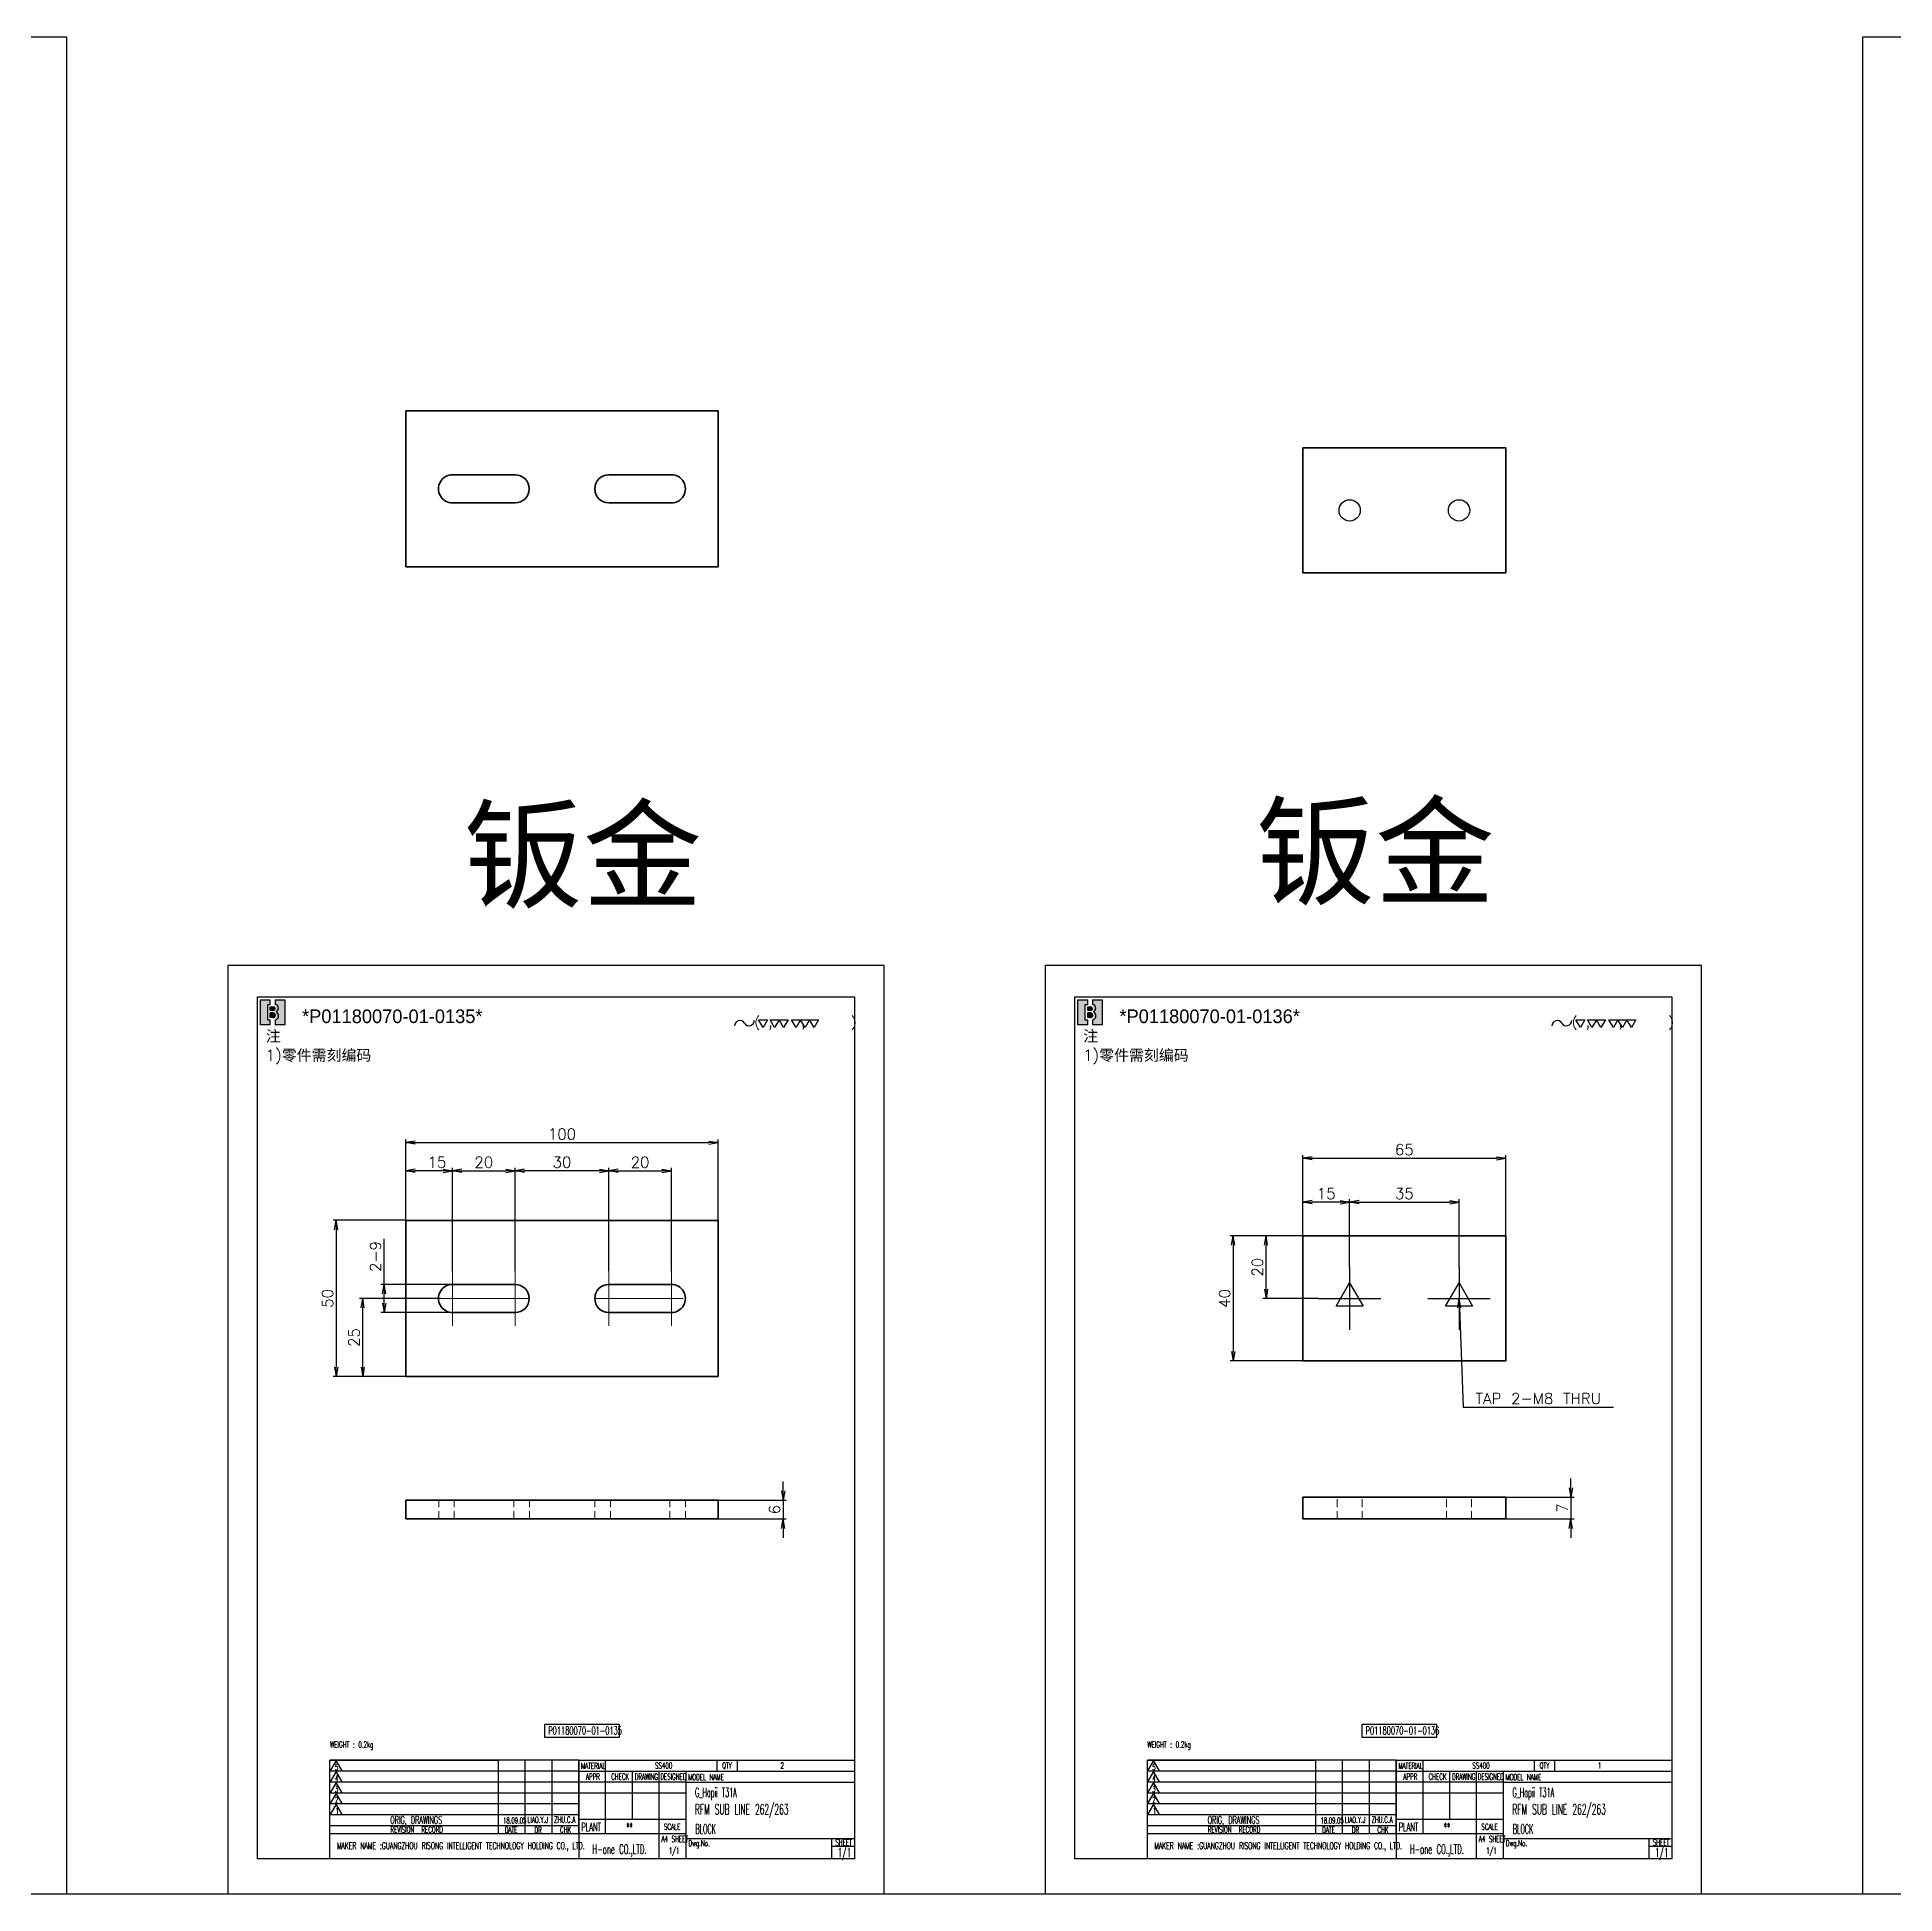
# Model space of a CAD drawing. Header units: inches. Extents: x 21 to 8642, y -3779 to 2137.
# Drawn here: x 6895 to 7489, y 19 to 613 of the extents above; entities that cross this region are included whole.
import ezdxf
from ezdxf.enums import TextEntityAlignment as Align

# ---------------------------------------------------------------- set-up
doc = ezdxf.new("R2010")
doc.units = ezdxf.units.IN
doc.header["$MEASUREMENT"] = 0
doc.linetypes.add('CENTER-HOKUTO', pattern=[23, 20, -1, 1, -1])
doc.linetypes.add('HIDDEN-HOKUTO', pattern=[3.8, 2.5, -1.3])
doc.layers.add('AM_7', color=2, linetype='CENTER-HOKUTO', lineweight=30)
doc.layers.add('AM_HID', color=1, linetype='HIDDEN-HOKUTO', lineweight=25)
doc.layers.add('title_frame', color=7, linetype='Continuous')
doc.layers.add('word_dim', color=253, linetype='Continuous')
doc.styles.add('MX_NOTE_STANDARD', font='txt.shx', dxfattribs={"bigfont": 'bigfont.shx'})
doc.styles.get("Standard").update_dxf_attribs({"font": 'txt', "bigfont": 'gbcbig.shx'})
doc.dimstyles.new('STANDARD1-1', dxfattribs={"dimtxt": 3.5, "dimasz": 3, "dimexe": 1, "dimexo": 0, "dimgap": 1, "dimtad": 3, "dimdsep": 46, "dimtxsty": 'Standard', "dimblk1": 'OPEN', "dimblk2": 'OPEN', "dimsah": 1, "dimcen": 0, "dimclrd": 256, "dimclre": 256, "dimclrt": 3, "dimazin": 2, "dimtfac": 1, "dimtmove": 0, "dimatfit": 3, "dimldrblk": 'OPEN', "dimfxl": 1, "dimtolj": 1, "dimlwd": 25, "dimlwe": 25, "dimarcsym": 0})

# ---------------------------------------------------------------- blocks, each defined once
blk = doc.blocks.new('_Open')
at = {"color": 0, "lineweight": -2}
for p, q in [((-1, 0.17), (0, 0)), ((-1, -0.17), (0, 0)), ((0, 0), (-1, 0))]:
    blk.add_line(p, q, dxfattribs=at)
blk = doc.blocks.new('*D127')
at = {"layer": 'DEFPOINTS', "color": 0, "linetype": 'Continuous', "ltscale": 2, "transparency": 16777216}
for p in [(7013.03, 234.39), (6990.78, 184.39), (7013.03, 184.39)]:
    blk.add_point(p, dxfattribs=at)
at = {"layer": 'word_dim', "linetype": 'Continuous', "lineweight": 25, "ltscale": 2, "transparency": 16777216}
for p, q in [((7013.03, 234.39), (6989.78, 234.39)), ((6990.78, 231.39), (6990.78, 187.39)), ((7013.03, 184.39), (6989.78, 184.39))]:
    blk.add_line(p, q, dxfattribs=at)
at = {"layer": 'word_dim', "linetype": 'Continuous', "lineweight": 25, "ltscale": 2, "transparency": 16777216, "xscale": 3, "yscale": 3, "zscale": 3}
for p, rotation in [((6990.78, 234.39), 90), ((6990.78, 184.39), 270)]:
    blk.add_blockref('_Open', p, dxfattribs=dict(at, rotation=rotation))
at = {"layer": 'word_dim', "color": 3, "linetype": 'Continuous', "lineweight": 13, "ltscale": 2, "transparency": 16777216, "insert": (6988.03, 209.39), "char_height": 3.5, "attachment_point": 5, "rotation": 90}
blk.add_mtext('\\A1;50', dxfattribs=at)
blk = doc.blocks.new('*D128')
at = {"layer": 'DEFPOINTS', "color": 0, "linetype": 'Continuous', "ltscale": 2, "transparency": 16777216}
for p in [(7113.03, 259.24), (7013.03, 234.39), (7113.03, 234.39)]:
    blk.add_point(p, dxfattribs=at)
at = {"layer": 'word_dim', "linetype": 'Continuous', "lineweight": 25, "ltscale": 2, "transparency": 16777216}
for p, q in [((7013.03, 234.39), (7013.03, 260.24)), ((7016.03, 259.24), (7110.03, 259.24)), ((7113.03, 234.39), (7113.03, 260.24))]:
    blk.add_line(p, q, dxfattribs=at)
at = {"layer": 'word_dim', "linetype": 'Continuous', "lineweight": 25, "ltscale": 2, "transparency": 16777216, "xscale": 3, "yscale": 3, "zscale": 3, "rotation": 180}
blk.add_blockref('_Open', (7013.03, 259.24), dxfattribs=at)
at = {"layer": 'word_dim', "linetype": 'Continuous', "lineweight": 25, "ltscale": 2, "transparency": 16777216, "xscale": 3, "yscale": 3, "zscale": 3}
blk.add_blockref('_Open', (7113.03, 259.24), dxfattribs=at)
at = {"layer": 'word_dim', "color": 3, "linetype": 'Continuous', "lineweight": 13, "ltscale": 2, "transparency": 16777216, "insert": (7063.03, 261.99), "char_height": 3.5, "attachment_point": 5}
blk.add_mtext('\\A1;100', dxfattribs=at)
blk = doc.blocks.new('*D129')
at = {"layer": 'DEFPOINTS', "color": 0, "linetype": 'Continuous', "ltscale": 2, "transparency": 16777216}
for p in [(7113.03, 144.84), (7113.03, 138.84), (7133.81, 138.84)]:
    blk.add_point(p, dxfattribs=at)
at = {"layer": 'word_dim', "linetype": 'Continuous', "lineweight": 25, "ltscale": 2, "transparency": 16777216}
for p, q in [((7133.81, 147.84), (7133.81, 150.84)), ((7113.03, 144.84), (7134.81, 144.84)), ((7133.81, 144.84), (7133.81, 138.84)), ((7113.03, 138.84), (7134.81, 138.84)), ((7133.81, 135.84), (7133.81, 132.84))]:
    blk.add_line(p, q, dxfattribs=at)
at = {"layer": 'word_dim', "linetype": 'Continuous', "lineweight": 25, "ltscale": 2, "transparency": 16777216, "xscale": 3, "yscale": 3, "zscale": 3}
for p, rotation in [((7133.81, 144.84), 270), ((7133.81, 138.84), 90)]:
    blk.add_blockref('_Open', p, dxfattribs=dict(at, rotation=rotation))
at = {"layer": 'word_dim', "color": 3, "linetype": 'Continuous', "lineweight": 13, "ltscale": 2, "transparency": 16777216, "insert": (7131.06, 141.84), "char_height": 3.5, "attachment_point": 5, "rotation": 90}
blk.add_mtext('\\A1;6', dxfattribs=at)
blk = doc.blocks.new('*D130')
at = {"layer": 'DEFPOINTS', "color": 0, "linetype": 'Continuous', "ltscale": 2, "transparency": 16777216}
for p in [(7048.03, 250.23), (7028.03, 218.14), (7048.03, 218.14)]:
    blk.add_point(p, dxfattribs=at)
at = {"layer": 'word_dim', "linetype": 'Continuous', "lineweight": 25, "ltscale": 2, "transparency": 16777216}
for p, q in [((7028.03, 218.14), (7028.03, 251.23)), ((7031.03, 250.23), (7045.03, 250.23)), ((7048.03, 218.14), (7048.03, 251.23))]:
    blk.add_line(p, q, dxfattribs=at)
at = {"layer": 'word_dim', "linetype": 'Continuous', "lineweight": 25, "ltscale": 2, "transparency": 16777216, "xscale": 3, "yscale": 3, "zscale": 3, "rotation": 180}
blk.add_blockref('_Open', (7028.03, 250.23), dxfattribs=at)
at = {"layer": 'word_dim', "linetype": 'Continuous', "lineweight": 25, "ltscale": 2, "transparency": 16777216, "xscale": 3, "yscale": 3, "zscale": 3}
blk.add_blockref('_Open', (7048.03, 250.23), dxfattribs=at)
at = {"layer": 'word_dim', "color": 3, "linetype": 'Continuous', "lineweight": 13, "ltscale": 2, "transparency": 16777216, "insert": (7038.03, 252.98), "char_height": 3.5, "attachment_point": 5}
blk.add_mtext('\\A1;20', dxfattribs=at)
blk = doc.blocks.new('*D131')
at = {"layer": 'DEFPOINTS', "color": 0, "linetype": 'Continuous', "ltscale": 2, "transparency": 16777216}
for p in [(7013.03, 250.23), (7013.03, 234.39), (7028.03, 218.14)]:
    blk.add_point(p, dxfattribs=at)
at = {"layer": 'word_dim', "linetype": 'Continuous', "lineweight": 25, "ltscale": 2, "transparency": 16777216}
for p, q in [((7013.03, 234.39), (7013.03, 251.23)), ((7025.03, 250.23), (7016.03, 250.23)), ((7028.03, 218.14), (7028.03, 251.23))]:
    blk.add_line(p, q, dxfattribs=at)
at = {"layer": 'word_dim', "linetype": 'Continuous', "lineweight": 25, "ltscale": 2, "transparency": 16777216, "xscale": 3, "yscale": 3, "zscale": 3, "rotation": 180}
blk.add_blockref('_Open', (7013.03, 250.23), dxfattribs=at)
at = {"layer": 'word_dim', "linetype": 'Continuous', "lineweight": 25, "ltscale": 2, "transparency": 16777216, "xscale": 3, "yscale": 3, "zscale": 3}
blk.add_blockref('_Open', (7028.03, 250.23), dxfattribs=at)
at = {"layer": 'word_dim', "color": 3, "linetype": 'Continuous', "lineweight": 13, "ltscale": 2, "transparency": 16777216, "insert": (7023.03, 252.98), "char_height": 3.5, "attachment_point": 5}
blk.add_mtext('\\A1;15', dxfattribs=at)
blk = doc.blocks.new('*D132')
at = {"layer": 'DEFPOINTS', "color": 0, "linetype": 'Continuous', "ltscale": 2, "transparency": 16777216}
for p in [(7048.03, 250.23), (7048.03, 218.14), (7078.03, 218.14)]:
    blk.add_point(p, dxfattribs=at)
at = {"layer": 'word_dim', "linetype": 'Continuous', "lineweight": 25, "ltscale": 2, "transparency": 16777216}
for p, q in [((7048.03, 218.14), (7048.03, 251.23)), ((7075.03, 250.23), (7051.03, 250.23)), ((7078.03, 218.14), (7078.03, 251.23))]:
    blk.add_line(p, q, dxfattribs=at)
at = {"layer": 'word_dim', "linetype": 'Continuous', "lineweight": 25, "ltscale": 2, "transparency": 16777216, "xscale": 3, "yscale": 3, "zscale": 3, "rotation": 180}
blk.add_blockref('_Open', (7048.03, 250.23), dxfattribs=at)
at = {"layer": 'word_dim', "linetype": 'Continuous', "lineweight": 25, "ltscale": 2, "transparency": 16777216, "xscale": 3, "yscale": 3, "zscale": 3}
blk.add_blockref('_Open', (7078.03, 250.23), dxfattribs=at)
at = {"layer": 'word_dim', "color": 3, "linetype": 'Continuous', "lineweight": 13, "ltscale": 2, "transparency": 16777216, "insert": (7063.03, 252.98), "char_height": 3.5, "attachment_point": 5}
blk.add_mtext('\\A1;30', dxfattribs=at)
blk = doc.blocks.new('shiage0')
at = {"layer": 'word_dim', "color": 3, "linetype": 'Continuous'}
for centre, start, end in [((1.69, 0), 30, 180), ((4.61, 1.69), 210, 0)]:
    blk.add_arc(centre, 1.69, start, end, dxfattribs=at)
blk = doc.blocks.new('10')
at = {"layer": 'title_frame', "color": 3, "linetype": 'Continuous'}
for points in [[(9.63, 2.65), (8.18, 5.15), (11.07, 5.15)], [(13.31, 2.65), (11.86, 5.15), (17.64, 5.15), (16.2, 2.65), (14.75, 5.15)], [(20.17, 2.65), (18.73, 5.15), (27.4, 5.15), (25.95, 2.65), (24.51, 5.15), (23.06, 2.65), (21.62, 5.15)]]:
    blk.add_lwpolyline(points, close=True, dxfattribs=at)
blk.add_blockref('shiage0', (0.52, 3.24), dxfattribs=at)
blk.add_text('( ,   ,     )', height=3, dxfattribs=at).set_placement((6.84, 2.97))
blk = doc.blocks.new('*D133')
at = {"layer": 'DEFPOINTS', "color": 0, "linetype": 'Continuous', "ltscale": 5, "transparency": 16777216}
for p in [(6999.27, 209.39), (7024.28, 209.39), (7013.03, 184.39)]:
    blk.add_point(p, dxfattribs=at)
at = {"layer": 'word_dim', "linetype": 'Continuous', "lineweight": 25, "ltscale": 5, "transparency": 16777216}
for p, q in [((7024.28, 209.39), (6998.27, 209.39)), ((6999.27, 187.39), (6999.27, 206.39)), ((7013.03, 184.39), (6998.27, 184.39))]:
    blk.add_line(p, q, dxfattribs=at)
at = {"layer": 'word_dim', "linetype": 'Continuous', "lineweight": 25, "ltscale": 5, "transparency": 16777216, "xscale": 3, "yscale": 3, "zscale": 3}
for p, rotation in [((6999.27, 209.39), 90), ((6999.27, 184.39), 270)]:
    blk.add_blockref('_Open', p, dxfattribs=dict(at, rotation=rotation))
at = {"layer": 'word_dim', "color": 3, "linetype": 'Continuous', "ltscale": 5, "transparency": 16777216, "insert": (6996.52, 196.89), "char_height": 3.5, "attachment_point": 5, "rotation": 90}
blk.add_mtext('\\A1;25', dxfattribs=at)
blk = doc.blocks.new('*D134')
at = {"layer": 'DEFPOINTS', "color": 0, "linetype": 'Continuous', "ltscale": 5, "transparency": 16777216}
for p in [(7006.13, 213.89), (7033.03, 213.89), (7033.03, 204.89)]:
    blk.add_point(p, dxfattribs=at)
at = {"layer": 'word_dim', "linetype": 'Continuous', "lineweight": 25, "ltscale": 5, "transparency": 16777216}
for p, q in [((7006.13, 213.89), (7006.13, 228.47)), ((7033.03, 213.89), (7005.13, 213.89)), ((7006.13, 207.89), (7006.13, 210.89)), ((7033.03, 204.89), (7005.13, 204.89))]:
    blk.add_line(p, q, dxfattribs=at)
at = {"layer": 'word_dim', "linetype": 'Continuous', "lineweight": 25, "ltscale": 5, "transparency": 16777216, "xscale": 3, "yscale": 3, "zscale": 3}
for p, rotation in [((7006.13, 213.89), 90), ((7006.13, 204.89), 270)]:
    blk.add_blockref('_Open', p, dxfattribs=dict(at, rotation=rotation))
at = {"layer": 'word_dim', "color": 3, "linetype": 'Continuous', "ltscale": 5, "transparency": 16777216, "insert": (7003.38, 222.8), "char_height": 3.5, "attachment_point": 5, "rotation": 90}
blk.add_mtext('\\A1;2-9', dxfattribs=at)
blk = doc.blocks.new('*D135')
at = {"layer": 'DEFPOINTS', "color": 0, "linetype": 'Continuous', "ltscale": 5, "transparency": 16777216}
for p in [(7098.03, 250.23), (7078.03, 218.14), (7098.03, 218.14)]:
    blk.add_point(p, dxfattribs=at)
at = {"layer": 'word_dim', "linetype": 'Continuous', "lineweight": 25, "ltscale": 5, "transparency": 16777216}
for p, q in [((7078.03, 218.14), (7078.03, 251.23)), ((7081.03, 250.23), (7095.03, 250.23)), ((7098.03, 218.14), (7098.03, 251.23))]:
    blk.add_line(p, q, dxfattribs=at)
at = {"layer": 'word_dim', "linetype": 'Continuous', "lineweight": 25, "ltscale": 5, "transparency": 16777216, "xscale": 3, "yscale": 3, "zscale": 3, "rotation": 180}
blk.add_blockref('_Open', (7078.03, 250.23), dxfattribs=at)
at = {"layer": 'word_dim', "linetype": 'Continuous', "lineweight": 25, "ltscale": 5, "transparency": 16777216, "xscale": 3, "yscale": 3, "zscale": 3}
blk.add_blockref('_Open', (7098.03, 250.23), dxfattribs=at)
at = {"layer": 'word_dim', "color": 3, "linetype": 'Continuous', "ltscale": 5, "transparency": 16777216, "insert": (7088.03, 252.98), "char_height": 3.5, "attachment_point": 5}
blk.add_mtext('\\A1;20', dxfattribs=at)
blk = doc.blocks.new('B機密ﾏｰｸ')
blk.add_hatch(color=1).paths.add_polyline_path([(0.4, 0.815), (0.4, 1), (0, 1), (0, 0), (0.4, 0), (0.4, 0.185), (0.3, 0.185), (0.3, 0.815)])
h = blk.add_hatch(color=1)
edge = h.paths.add_edge_path()
edge.add_line((0.6, 1), (0.6, 0.814))
edge.add_arc((0.585, 0.67), 0.145, 0, 84.06223, ccw=False)
edge.add_arc((0.585, 0.67), 0.145, -69.82873, 0, ccw=False)
edge.add_line((0.635, 0.534), (0.635, 0.512))
edge.add_arc((0.57, 0.355), 0.17, 0, 67.52049, ccw=False)
edge.add_arc((0.57, 0.355), 0.17, -79.83575, 0, ccw=False)
edge.add_line((0.6, 0.188), (0.6, 0))
edge.add_line((0.6, 0), (1, 0))
edge.add_line((1, 0), (1, 1))
edge.add_line((1, 1), (0.6, 1))
h = blk.add_hatch(color=1)
edge = h.paths.add_edge_path()
edge.add_arc((0.53, 0.645), 0.07, 360, 450)
edge.add_line((0.53, 0.715), (0.4, 0.715))
edge.add_line((0.4, 0.715), (0.4, 0.575))
edge.add_line((0.4, 0.575), (0.53, 0.575))
edge.add_arc((0.53, 0.645), 0.07, 270, 360)
h = blk.add_hatch(color=1)
edge = h.paths.add_edge_path()
edge.add_arc((0.515, 0.38), 0.095, 0, 90)
edge.add_line((0.515, 0.475), (0.4, 0.475))
edge.add_line((0.4, 0.475), (0.4, 0.285))
edge.add_line((0.4, 0.285), (0.515, 0.285))
edge.add_arc((0.515, 0.38), 0.095, 270, 360)
at = {"color": 1}
for p, q in [((0, 0), (0, 1)), ((0, 1), (0.4, 1)), ((0.3, 0.815), (0.4, 0.815)), ((0.3, 0.185), (0.3, 0.815)), ((0.4, 0.815), (0.4, 1)), ((0.6, 1), (0.6, 0.814)), ((0.6, 1), (1, 1)), ((1, 1), (1, 0)), ((0.4, 0.185), (0.3, 0.185)), ((0.4, 0.715), (0.53, 0.715)), ((0.4, 0.575), (0.4, 0.715)), ((0.53, 0.575), (0.4, 0.575)), ((0.515, 0.475), (0.4, 0.475)), ((0.4, 0.285), (0.4, 0.475)), ((0.515, 0.285), (0.4, 0.285)), ((0.4, 0), (0.4, 0.185)), ((0.57, 0.525), (0.57, 0.525)), ((0.6, 0.645), (0.6, 0.645)), ((0.6, 0.188), (0.6, 0)), ((0.61, 0.38), (0.61, 0.38)), ((0.635, 0.534), (0.635, 0.512)), ((0.73, 0.67), (0.73, 0.67)), ((0.74, 0.355), (0.74, 0.355)), ((0.4, 0), (0, 0)), ((1, 0), (0.6, 0))]:
    blk.add_line(p, q, dxfattribs=at)
for centre, radius, start, end in [((0.585, 0.67), 0.145, 360, 84.06223), ((0.515, 0.38), 0.095, 0, 90), ((0.515, 0.38), 0.095, 270, 0), ((0.53, 0.645), 0.07, 360, 90), ((0.53, 0.645), 0.07, 270, 360), ((0.57, 0.355), 0.17, 280.16425, 0), ((0.585, 0.67), 0.145, 290.17127, 0), ((0.57, 0.355), 0.17, 0, 67.52049)]:
    blk.add_arc(centre, radius, start, end, dxfattribs=at)
blk.add_attdef('B機密ﾏｰｸ', (-0.086, 1.075), '', height=0.2)
blk = doc.blocks.new('*D136')
at = {"layer": 'DEFPOINTS', "color": 0, "linetype": 'Continuous', "ltscale": 2, "transparency": 16777216}
for p in [(7300.05, 229.39), (7277.8, 189.39), (7300.05, 189.39)]:
    blk.add_point(p, dxfattribs=at)
at = {"layer": 'word_dim', "linetype": 'Continuous', "lineweight": 25, "ltscale": 2, "transparency": 16777216}
for p, q in [((7300.05, 229.39), (7276.8, 229.39)), ((7277.8, 226.39), (7277.8, 192.39)), ((7300.05, 189.39), (7276.8, 189.39))]:
    blk.add_line(p, q, dxfattribs=at)
at = {"layer": 'word_dim', "linetype": 'Continuous', "lineweight": 25, "ltscale": 2, "transparency": 16777216, "xscale": 3, "yscale": 3, "zscale": 3}
for p, rotation in [((7277.8, 229.39), 90), ((7277.8, 189.39), 270)]:
    blk.add_blockref('_Open', p, dxfattribs=dict(at, rotation=rotation))
at = {"layer": 'word_dim', "color": 3, "linetype": 'Continuous', "lineweight": 13, "ltscale": 2, "transparency": 16777216, "insert": (7275.05, 209.39), "char_height": 3.5, "attachment_point": 5, "rotation": 90}
blk.add_mtext('\\A1;40', dxfattribs=at)
blk = doc.blocks.new('*D137')
at = {"layer": 'DEFPOINTS', "color": 0, "linetype": 'Continuous', "ltscale": 2, "transparency": 16777216}
for p in [(7365.05, 254.23), (7300.05, 229.39), (7365.05, 229.39)]:
    blk.add_point(p, dxfattribs=at)
at = {"layer": 'word_dim', "linetype": 'Continuous', "lineweight": 25, "ltscale": 2, "transparency": 16777216}
for p, q in [((7300.05, 229.39), (7300.05, 255.23)), ((7303.05, 254.23), (7362.05, 254.23)), ((7365.05, 229.39), (7365.05, 255.23))]:
    blk.add_line(p, q, dxfattribs=at)
at = {"layer": 'word_dim', "linetype": 'Continuous', "lineweight": 25, "ltscale": 2, "transparency": 16777216, "xscale": 3, "yscale": 3, "zscale": 3, "rotation": 180}
blk.add_blockref('_Open', (7300.05, 254.23), dxfattribs=at)
at = {"layer": 'word_dim', "linetype": 'Continuous', "lineweight": 25, "ltscale": 2, "transparency": 16777216, "xscale": 3, "yscale": 3, "zscale": 3}
blk.add_blockref('_Open', (7365.05, 254.23), dxfattribs=at)
at = {"layer": 'word_dim', "color": 3, "linetype": 'Continuous', "lineweight": 13, "ltscale": 2, "transparency": 16777216, "insert": (7332.55, 256.98), "char_height": 3.5, "attachment_point": 5}
blk.add_mtext('\\A1;65', dxfattribs=at)
blk = doc.blocks.new('*D138')
at = {"layer": 'DEFPOINTS', "color": 0, "linetype": 'Continuous', "ltscale": 2, "transparency": 16777216}
for p in [(7365.05, 145.84), (7365.05, 138.84), (7385.84, 138.84)]:
    blk.add_point(p, dxfattribs=at)
at = {"layer": 'word_dim', "linetype": 'Continuous', "lineweight": 25, "ltscale": 2, "transparency": 16777216}
for p, q in [((7385.84, 148.84), (7385.84, 151.84)), ((7365.05, 145.84), (7386.84, 145.84)), ((7385.84, 145.84), (7385.84, 138.84)), ((7365.05, 138.84), (7386.84, 138.84)), ((7385.84, 135.84), (7385.84, 132.84))]:
    blk.add_line(p, q, dxfattribs=at)
at = {"layer": 'word_dim', "linetype": 'Continuous', "lineweight": 25, "ltscale": 2, "transparency": 16777216, "xscale": 3, "yscale": 3, "zscale": 3}
for p, rotation in [((7385.84, 145.84), 270), ((7385.84, 138.84), 90)]:
    blk.add_blockref('_Open', p, dxfattribs=dict(at, rotation=rotation))
at = {"layer": 'word_dim', "color": 3, "linetype": 'Continuous', "lineweight": 13, "ltscale": 2, "transparency": 16777216, "insert": (7383.09, 142.34), "char_height": 3.5, "attachment_point": 5, "rotation": 90}
blk.add_mtext('\\A1;7', dxfattribs=at)
blk = doc.blocks.new('MARK_M8BOLT')
at = {"color": 3, "linetype": 'Continuous'}
for p, q in [((-2.17, -1.25), (0, 2.5)), ((0, 2.5), (2.17, -1.25)), ((2.17, -1.25), (-2.17, -1.25))]:
    blk.add_line(p, q, dxfattribs=at)
blk = doc.blocks.new('MARK_CENTER')
at = {"color": 2, "linetype": 'CENTER-HOKUTO'}
for p, q in [((0, 10), (0, -10)), ((-10, 0), (10, 0))]:
    blk.add_line(p, q, dxfattribs=at)
blk = doc.blocks.new('*D139')
at = {"layer": 'DEFPOINTS', "color": 0, "linetype": 'Continuous', "ltscale": 2, "transparency": 16777216}
for p in [(7350.05, 240.2), (7315.05, 219.39), (7350.05, 219.39)]:
    blk.add_point(p, dxfattribs=at)
at = {"layer": 'word_dim', "linetype": 'Continuous', "lineweight": 25, "ltscale": 2, "transparency": 16777216}
for p, q in [((7315.05, 219.39), (7315.05, 241.2)), ((7318.05, 240.2), (7347.05, 240.2)), ((7350.05, 219.39), (7350.05, 241.2))]:
    blk.add_line(p, q, dxfattribs=at)
at = {"layer": 'word_dim', "linetype": 'Continuous', "lineweight": 25, "ltscale": 2, "transparency": 16777216, "xscale": 3, "yscale": 3, "zscale": 3, "rotation": 180}
blk.add_blockref('_Open', (7315.05, 240.2), dxfattribs=at)
at = {"layer": 'word_dim', "linetype": 'Continuous', "lineweight": 25, "ltscale": 2, "transparency": 16777216, "xscale": 3, "yscale": 3, "zscale": 3}
blk.add_blockref('_Open', (7350.05, 240.2), dxfattribs=at)
at = {"layer": 'word_dim', "color": 3, "linetype": 'Continuous', "lineweight": 13, "ltscale": 2, "transparency": 16777216, "insert": (7332.55, 242.95), "char_height": 3.5, "attachment_point": 5}
blk.add_mtext('\\A1;35', dxfattribs=at)
blk = doc.blocks.new('*D140')
at = {"layer": 'DEFPOINTS', "color": 0, "linetype": 'Continuous', "ltscale": 2, "transparency": 16777216}
for p in [(7288.3, 229.39), (7300.05, 229.39), (7305.05, 209.39)]:
    blk.add_point(p, dxfattribs=at)
at = {"layer": 'word_dim', "linetype": 'Continuous', "lineweight": 25, "ltscale": 2, "transparency": 16777216}
for p, q in [((7300.05, 229.39), (7287.3, 229.39)), ((7288.3, 212.39), (7288.3, 226.39)), ((7305.05, 209.39), (7287.3, 209.39))]:
    blk.add_line(p, q, dxfattribs=at)
at = {"layer": 'word_dim', "linetype": 'Continuous', "lineweight": 25, "ltscale": 2, "transparency": 16777216, "xscale": 3, "yscale": 3, "zscale": 3}
for p, rotation in [((7288.3, 229.39), 90), ((7288.3, 209.39), 270)]:
    blk.add_blockref('_Open', p, dxfattribs=dict(at, rotation=rotation))
at = {"layer": 'word_dim', "color": 3, "linetype": 'Continuous', "lineweight": 13, "ltscale": 2, "transparency": 16777216, "insert": (7285.55, 219.39), "char_height": 3.5, "attachment_point": 5, "rotation": 90}
blk.add_mtext('\\A1;20', dxfattribs=at)
blk = doc.blocks.new('*D141')
at = {"layer": 'DEFPOINTS', "color": 0, "linetype": 'Continuous', "ltscale": 2, "transparency": 16777216}
for p in [(7300.05, 240.19), (7300.05, 229.39), (7315.05, 219.39)]:
    blk.add_point(p, dxfattribs=at)
at = {"layer": 'word_dim', "linetype": 'Continuous', "lineweight": 25, "ltscale": 2, "transparency": 16777216}
for p, q in [((7300.05, 229.39), (7300.05, 241.19)), ((7312.05, 240.19), (7303.05, 240.19)), ((7315.05, 219.39), (7315.05, 241.19))]:
    blk.add_line(p, q, dxfattribs=at)
at = {"layer": 'word_dim', "linetype": 'Continuous', "lineweight": 25, "ltscale": 2, "transparency": 16777216, "xscale": 3, "yscale": 3, "zscale": 3, "rotation": 180}
blk.add_blockref('_Open', (7300.05, 240.19), dxfattribs=at)
at = {"layer": 'word_dim', "linetype": 'Continuous', "lineweight": 25, "ltscale": 2, "transparency": 16777216, "xscale": 3, "yscale": 3, "zscale": 3}
blk.add_blockref('_Open', (7315.05, 240.19), dxfattribs=at)
at = {"layer": 'word_dim', "color": 3, "linetype": 'Continuous', "lineweight": 13, "ltscale": 2, "transparency": 16777216, "insert": (7307.55, 242.94), "char_height": 3.5, "attachment_point": 5}
blk.add_mtext('\\A1;15', dxfattribs=at)

msp = doc.modelspace()

# ---------------------------------------------------------------- linework, layer by layer
at = {"color": 7, "lineweight": 35}
for p, q in [((7013.028, 493.411), (7013.028, 443.411)), ((7013.028, 493.411), (7113.028, 493.411)), ((7113.028, 443.411), (7113.028, 493.411)), ((7300.05, 481.509), (7300.05, 441.509)), ((7300.05, 481.509), (7365.05, 481.509)), ((7365.05, 441.509), (7365.05, 481.509)), ((7113.028, 443.411), (7013.028, 443.411)), ((7365.05, 441.509), (7300.05, 441.509)), ((7013.028, 234.386), (7013.028, 184.386)), ((7013.028, 234.386), (7113.028, 234.386)), ((7113.028, 184.386), (7113.028, 234.386)), ((7300.05, 229.386), (7300.05, 189.386)), ((7300.05, 229.386), (7365.05, 229.386)), ((7365.05, 189.386), (7365.05, 229.386)), ((7113.028, 184.386), (7013.028, 184.386)), ((7365.05, 189.386), (7300.05, 189.386)), ((7113.028, 144.836), (7013.028, 144.836)), ((7365.05, 145.836), (7300.05, 145.836)), ((7113.028, 138.836), (7013.028, 138.836)), ((7365.05, 138.836), (7300.05, 138.836))]:
    msp.add_line(p, q, dxfattribs=at)
at = {"color": 7, "lineweight": 35, "ltscale": 0.25}
for p, q in [((7028.028, 472.911), (7048.028, 472.911)), ((7078.028, 472.911), (7098.028, 472.911)), ((7048.028, 463.911), (7028.028, 463.911)), ((7098.028, 463.911), (7078.028, 463.911)), ((7028.028, 213.886), (7048.028, 213.886)), ((7078.028, 213.886), (7098.028, 213.886)), ((7048.028, 204.886), (7028.028, 204.886)), ((7098.028, 204.886), (7078.028, 204.886))]:
    msp.add_line(p, q, dxfattribs=at)
at = {"color": 2, "linetype": 'CENTER-HOKUTO', "lineweight": 13, "ltscale": 2}
for p, q in [((7028.028, 200.636), (7028.028, 218.136)), ((7048.028, 200.636), (7048.028, 218.136)), ((7078.028, 218.136), (7078.028, 200.636)), ((7098.028, 218.136), (7098.028, 200.636)), ((7052.594, 209.386), (7024.278, 209.386)), ((7073.463, 209.386), (7101.778, 209.386))]:
    msp.add_line(p, q, dxfattribs=at)
at = {"color": 7, "lineweight": 35, "ltscale": 0.15}
for p, q in [((7013.028, 138.836), (7013.028, 144.836)), ((7113.028, 138.836), (7113.028, 144.836)), ((7300.05, 138.836), (7300.05, 145.836)), ((7365.05, 138.836), (7365.05, 145.836))]:
    msp.add_line(p, q, dxfattribs=at)
at = {"linetype": 'Continuous'}
for p, q in [((7102.734, 54.664), (7156.634, 54.664)), ((7364.245, 54.664), (7418.145, 54.664))]:
    msp.add_line(p, q, dxfattribs=at)
for centre in [(7315.05, 461.509), (7350.05, 461.509)]:
    msp.add_circle(centre, 3.4)
at = {"color": 7, "lineweight": 35}
for centre, start, end in [((7028.028, 468.411), 90, 270.000005), ((7048.028, 468.411), 270.000005, 90), ((7078.028, 468.411), 90.000003, 269.999997), ((7098.028, 468.411), 269.999997, 90.000003), ((7028.028, 209.386), 90, 270.000005), ((7048.028, 209.386), 270.000005, 90), ((7078.028, 209.386), 90.000003, 269.999997), ((7098.028, 209.386), 269.999997, 90.000003)]:
    msp.add_arc(centre, 4.5, start, end, dxfattribs=at)
at = {"layer": 'AM_7', "lineweight": 13, "ltscale": 0.216016}
for p, q in [((7319.371, 209.386), (7310.73, 209.386)), ((7354.371, 209.386), (7345.73, 209.386))]:
    msp.add_line(p, q, dxfattribs=at)
at = {"layer": 'AM_7', "lineweight": 13, "ltscale": 0.216028}
for p, q in [((7315.05, 213.707), (7315.05, 205.065)), ((7350.05, 213.707), (7350.05, 205.065))]:
    msp.add_line(p, q, dxfattribs=at)
at = {"layer": 'AM_HID', "lineweight": 13}
for p, q in [((7023.594, 138.836), (7023.594, 144.836)), ((7028.594, 138.836), (7028.594, 144.836)), ((7047.594, 138.836), (7047.594, 144.836)), ((7052.594, 138.836), (7052.594, 144.836)), ((7073.528, 138.836), (7073.528, 144.836)), ((7078.528, 138.836), (7078.528, 144.836)), ((7097.528, 138.836), (7097.528, 144.836)), ((7102.528, 138.836), (7102.528, 144.836)), ((7311.05, 138.836), (7311.05, 145.836)), ((7319.05, 138.836), (7319.05, 145.836)), ((7346.05, 138.836), (7346.05, 145.836)), ((7354.05, 138.836), (7354.05, 145.836))]:
    msp.add_line(p, q, dxfattribs=at)
at = {"layer": 'title_frame'}
for p, q in [((6965.634, 305.914), (7156.634, 305.914)), ((6965.634, 30.164), (6965.634, 305.914)), ((6970.634, 305.914), (7156.634, 305.914)), ((7156.634, 305.914), (7156.634, 30.164)), ((7227.145, 305.914), (7418.145, 305.914)), ((7227.145, 30.164), (7227.145, 305.914)), ((7232.145, 305.914), (7418.145, 305.914)), ((7418.145, 305.914), (7418.145, 30.164)), ((7057.592, 73.181), (7081.334, 73.181)), ((7057.592, 68.98), (7057.592, 73.181)), ((7081.334, 73.181), (7081.334, 68.98)), ((7319.102, 73.181), (7342.845, 73.181)), ((7319.102, 68.98), (7319.102, 73.181)), ((7342.845, 73.181), (7342.845, 68.98)), ((7081.334, 68.98), (7057.592, 68.98)), ((7342.845, 68.98), (7319.102, 68.98)), ((6988.809, 30.164), (6988.809, 61.664)), ((6988.809, 61.664), (7042.709, 61.664)), ((7068.434, 61.664), (6988.809, 61.664)), ((6990.789, 61.541), (6988.91, 58.219)), ((6992.669, 58.219), (6990.789, 61.541)), ((7042.709, 38.164), (7042.709, 61.664)), ((7051.284, 38.164), (7051.284, 61.664)), ((7051.284, 38.164), (7051.284, 61.664)), ((7059.859, 38.164), (7059.859, 61.664)), ((7059.859, 38.164), (7059.859, 61.664)), ((7068.434, 61.664), (7068.434, 58.164)), ((7068.434, 38.164), (7068.434, 61.664)), ((7068.434, 61.664), (7068.434, 30.164)), ((7068.434, 61.664), (7068.434, 30.164)), ((7068.434, 61.664), (7156.634, 61.664)), ((7077.009, 38.164), (7077.009, 61.664)), ((7112.534, 61.664), (7112.534, 58.164)), ((7119.107, 61.664), (7119.107, 58.164)), ((7250.32, 30.164), (7250.32, 61.664)), ((7250.32, 61.664), (7304.22, 61.664)), ((7329.945, 61.664), (7250.32, 61.664)), ((7252.3, 61.541), (7250.42, 58.218)), ((7254.179, 58.218), (7252.3, 61.541)), ((7304.22, 38.164), (7304.22, 61.664)), ((7312.795, 38.164), (7312.795, 61.664)), ((7312.795, 38.164), (7312.795, 61.664)), ((7321.37, 38.164), (7321.37, 61.664)), ((7321.37, 38.164), (7321.37, 61.664)), ((7329.945, 61.664), (7329.945, 58.164)), ((7329.945, 38.164), (7329.945, 61.664)), ((7329.945, 61.664), (7329.945, 30.164)), ((7329.945, 61.664), (7329.945, 30.164)), ((7329.945, 61.664), (7418.145, 61.664)), ((7338.52, 38.164), (7338.52, 61.664)), ((7374.045, 61.664), (7374.045, 58.164)), ((7380.617, 61.664), (7380.617, 58.164)), ((7042.709, 58.164), (6988.809, 58.164)), ((7068.434, 58.164), (6988.809, 58.164)), ((7042.709, 54.664), (6988.809, 54.664)), ((7068.434, 54.664), (6988.809, 54.664)), ((6988.91, 58.219), (6992.669, 58.219)), ((6990.789, 58.063), (6988.91, 54.741)), ((6988.91, 54.741), (6992.669, 54.741)), ((6990.789, 54.534), (6988.91, 51.212)), ((6992.669, 54.741), (6990.789, 58.063)), ((6992.669, 51.212), (6990.789, 54.534)), ((7068.434, 58.164), (7156.634, 58.164)), ((7102.734, 54.664), (7068.434, 54.664)), ((7085.584, 42.761), (7085.584, 58.164)), ((7094.159, 30.164), (7094.159, 58.164)), ((7102.734, 30.164), (7102.734, 58.164)), ((7304.22, 58.164), (7250.32, 58.164)), ((7329.945, 58.164), (7250.32, 58.164)), ((7304.22, 54.664), (7250.32, 54.664)), ((7329.945, 54.664), (7250.32, 54.664)), ((7250.42, 58.218), (7254.179, 58.218)), ((7252.3, 58.063), (7250.42, 54.741)), ((7250.42, 54.741), (7254.179, 54.741)), ((7252.3, 54.534), (7250.42, 51.212)), ((7254.179, 54.741), (7252.3, 58.063)), ((7254.179, 51.212), (7252.3, 54.534)), ((7329.945, 58.164), (7418.145, 58.164)), ((7364.245, 54.664), (7329.945, 54.664)), ((7347.095, 42.761), (7347.095, 58.164)), ((7355.67, 30.164), (7355.67, 58.164)), ((7364.245, 30.164), (7364.245, 58.164)), ((7042.709, 51.164), (6988.809, 51.164)), ((7068.434, 51.164), (6988.809, 51.164)), ((7042.709, 47.664), (6988.809, 47.664)), ((7068.434, 47.664), (6988.809, 47.664)), ((6988.91, 51.212), (6992.669, 51.212)), ((6990.789, 51.121), (6988.91, 47.799)), ((6988.91, 47.799), (6992.669, 47.799)), ((6990.789, 47.591), (6988.91, 44.269)), ((6992.669, 47.799), (6990.789, 51.121)), ((6992.669, 44.269), (6990.789, 47.591)), ((7102.734, 51.164), (7068.434, 51.164)), ((7304.22, 51.164), (7250.32, 51.164)), ((7329.945, 51.164), (7250.32, 51.164)), ((7304.22, 47.664), (7250.32, 47.664)), ((7329.945, 47.664), (7250.32, 47.664)), ((7250.42, 51.212), (7254.179, 51.212)), ((7252.3, 51.121), (7250.42, 47.799)), ((7250.42, 47.799), (7254.179, 47.799)), ((7252.3, 47.591), (7250.42, 44.269)), ((7254.179, 47.799), (7252.3, 51.121)), ((7254.179, 44.269), (7252.3, 47.591)), ((7364.245, 51.164), (7329.945, 51.164)), ((7042.709, 44.164), (6988.809, 44.164)), ((7068.434, 44.164), (6988.809, 44.164)), ((6988.91, 44.269), (6992.669, 44.269)), ((7068.434, 42.761), (7102.734, 42.761)), ((7304.22, 44.164), (7250.32, 44.164)), ((7329.945, 44.164), (7250.32, 44.164)), ((7250.42, 44.269), (7254.179, 44.269)), ((7329.945, 42.761), (7364.245, 42.761)), ((7042.709, 40.664), (6988.809, 40.664)), ((7068.434, 40.664), (6988.809, 40.664)), ((7068.434, 38.164), (6988.809, 38.164)), ((7102.734, 38.164), (7068.434, 38.164)), ((7102.734, 36.664), (7156.634, 36.664)), ((7149.284, 36.664), (7149.284, 30.164)), ((7304.22, 40.664), (7250.32, 40.664)), ((7329.945, 40.664), (7250.32, 40.664)), ((7329.945, 38.164), (7250.32, 38.164)), ((7364.245, 38.164), (7329.945, 38.164)), ((7364.245, 36.664), (7418.145, 36.664)), ((7410.795, 36.664), (7410.795, 30.164)), ((7156.634, 30.164), (6965.634, 30.164)), ((7156.634, 30.164), (7102.734, 30.164)), ((7149.284, 34.164), (7156.634, 34.164)), ((7418.145, 30.164), (7227.145, 30.164)), ((7418.145, 30.164), (7364.245, 30.164)), ((7410.795, 34.164), (7418.145, 34.164))]:
    msp.add_line(p, q, dxfattribs=at)
at = {"layer": 'title_frame', "color": 4}
for points in [[(6484.624, 18.914), (6904.624, 18.914), (6904.624, 612.914), (6484.624, 612.914)], [(8319.155, 612.914), (7479.155, 612.914), (7479.155, 18.914), (8319.155, 18.914)], [(6956.134, 18.914), (7166.134, 18.914), (7166.134, 315.914), (6956.134, 315.914)], [(7217.645, 18.914), (7427.645, 18.914), (7427.645, 315.914), (7217.645, 315.914)]]:
    msp.add_lwpolyline(points, close=True, dxfattribs=at)
at = {"layer": 'word_dim', "linetype": 'Continuous', "ltscale": 2}
for p, q in [((6904.624, 18.914), (6977.847, 18.914)), ((6904.624, 18.914), (6956.134, 18.914)), ((7166.134, 18.914), (7217.645, 18.914)), ((7427.645, 18.914), (7479.155, 18.914))]:
    msp.add_line(p, q, dxfattribs=at)

# ---------------------------------------------------------------- block references
at = {"xscale": 7.778749999997672, "yscale": 7.9375, "zscale": 7.9375}
for p in [(6966.614, 296.977), (7228.125, 296.977)]:
    msp.add_blockref('B機密ﾏｰｸ', p, dxfattribs=at)
at = {"layer": 'word_dim', "linetype": 'Continuous', "lineweight": 13, "ltscale": 2}
for p in [(7117.752, 293.391), (7379.262, 293.391)]:
    msp.add_blockref('10', p, dxfattribs=at)
at = {"layer": 'word_dim', "color": 2, "linetype": 'CENTER-HOKUTO', "ltscale": 2}
for p in [(7315.05, 209.386), (7350.05, 209.386)]:
    msp.add_blockref('MARK_CENTER', p, dxfattribs=at)
at = {"layer": 'word_dim', "color": 3, "linetype": 'Continuous', "ltscale": 2, "xscale": 2, "yscale": 2, "zscale": 2}
for p in [(7315.05, 209.386), (7350.05, 209.386)]:
    msp.add_blockref('MARK_M8BOLT', p, dxfattribs=at)

# ---------------------------------------------------------------- texts
at = {"linetype": 'Continuous', "ltscale": 2, "char_height": 28, "width": 97.82245, "attachment_point": 1}
for insert in [(7031.536, 365.287), (7285.031, 366.325)]:
    msp.add_mtext('{\\fMicrosoft YaHei|b0|i0|c134|p34;\\C3;钣金}', dxfattribs=dict(at, insert=insert))
at = {"ltscale": 2, "char_height": 3.5, "attachment_point": 1}
for s, insert, width in [('{\\fSimSun|b0|i0|c134|p2;\\C3;注}', (6968.287, 295.094), 10.36469), ('{\\fSimSun|b0|i0|c134|p2;\\C3;注}', (7229.797, 295.094), 10.36469), ('{\\Fromans,bigfont|c134;\\C3;1)\\fSimSun|b0|i0|c134|p2;零件需刻编码}', (6968.287, 288.963), 96.90613), ('{\\Fromans,bigfont|c134;\\C3;1)\\fSimSun|b0|i0|c134|p2;零件需刻编码}', (7229.797, 288.963), 96.90613)]:
    msp.add_mtext(s, dxfattribs=dict(at, insert=insert, width=width))
at = {"linetype": 'Continuous', "char_height": 3, "width": 50.9, "attachment_point": 4}
for s, insert in [('{\\W0.5;\\C3;G_Hapii T\\Fromans,bigfont|c134;31\\Fromans,bigfont|c128;A}', (7105.614, 50.876)), ('{\\W0.5;\\C3;G_Hapii T\\Fromans,bigfont|c134;31\\Fromans,bigfont|c128;A}', (7367.124, 50.876)), ('{\\W0.5;\\C3;BLOCK}', (7105.734, 39.664)), ('{\\W0.5;\\C3;BLOCK}', (7367.245, 39.664))]:
    msp.add_mtext(s, dxfattribs=dict(at, insert=insert))
at = {"layer": 'title_frame', "color": 3, "style": 'MX_NOTE_STANDARD', "width": 0.5341}
for s, height, p in [('P01180070-01-0135', 2.5, (7058.652, 69.919)), ('P01180070-01-0136', 2.5, (7320.162, 69.919)), ('WEIGHT : 0.2kg ', 2, (6988.834, 65.69)), ('WEIGHT : 0.2kg ', 2, (7250.344, 65.69)), ('5', 1.918, (6990.395, 58.444)), ('MATERIAL', 1.9728, (7069.107, 58.877)), ('SS400', 1.9728, (7092.808, 58.962)), ('QTY', 1.9728, (7114.308, 58.962)), ('2', 1.973, (7132.935, 58.962)), ('5', 1.918, (7251.905, 58.444)), ('MATERIAL', 1.9728, (7330.617, 58.877)), ('SS400', 1.9728, (7354.318, 58.962)), ('QTY', 1.9728, (7375.818, 58.962)), ('1', 1.973, (7394.446, 58.962)), ('4', 1.918, (6990.395, 54.967)), ('APPR', 1.9728, (7070.702, 55.405)), ('CHECK', 1.9728, (7078.798, 55.405)), ('DRAWING', 1.9728, (7086.318, 55.405)), ('DESIGNED', 1.9728, (7094.509, 55.405)), ('MODEL NAME', 1.9728, (7103.438, 55.255)), ('4', 1.918, (7251.905, 54.967)), ('APPR', 1.9728, (7332.213, 55.405)), ('CHECK', 1.9728, (7340.308, 55.405)), ('DRAWING', 1.9728, (7347.828, 55.405)), ('DESIGNED', 1.9728, (7356.019, 55.405)), ('MODEL NAME', 1.9728, (7364.948, 55.255)), ('3', 1.918, (6990.395, 51.437)), ('2', 1.918, (6990.395, 48.024)), ('RFM SUB LINE 262/263', 3.3, (7105.575, 44.307)), ('3', 1.918, (7251.905, 51.437)), ('2', 1.918, (7251.905, 48.024)), ('RFM SUB LINE 262/263', 3.3, (7367.086, 44.307)), ('1', 1.918, (6990.591, 44.495)), ('ORIG, DRAWINGS', 2.4112, (7008.083, 41.326)), ('18.09.05', 1.9, (7044.218, 41.427)), ('PLANT', 2.74, (7069.27, 38.933)), ('**', 2.74, (7083.627, 38.933)), ('1', 1.918, (7252.101, 44.494)), ('ORIG, DRAWINGS', 2.4112, (7269.594, 41.326)), ('18.09.05', 1.9, (7305.728, 41.427)), ('PLANT', 2.74, (7330.781, 38.933)), ('**', 2.74, (7345.138, 38.933)), ('REVISION  RECORD', 1.9728, (7008.133, 38.488)), ('DATE', 1.9728, (7044.747, 38.406)), ('DR', 1.9728, (7054.241, 38.396)), ('CHK', 1.9728, (7062.417, 38.429)), ('A4 SHEET', 1.9728, (7094.864, 35.487)), ('SCALE', 1.9728, (7095.685, 39.383)), ('Dwg.No.', 1.9728, (7103.523, 34.142)), ('SHEET', 1.9728, (7150.524, 34.376)), ('REVISION  RECORD', 1.9728, (7269.644, 38.488)), ('DATE', 1.9728, (7306.257, 38.406)), ('DR', 1.9728, (7315.751, 38.396)), ('CHK', 1.9728, (7323.928, 38.429)), ('A4 SHEET', 1.9728, (7356.374, 35.487)), ('SCALE', 1.9728, (7357.195, 39.383)), ('Dwg.No.', 1.9728, (7365.034, 34.142)), ('SHEET', 1.9728, (7412.035, 34.376)), ('MAKER NAME :GUANGZHOU RISONG INTELLIGENT TECHNOLOGY HOLDING CO., LTD.', 2.16, (6991.033, 33.23)), ('H-one CO.,LTD.', 3, (7072.79, 31.713)), ('1/1', 1.9728, (7097.216, 31.733)), ('1/1', 3, (7151.241, 30.64)), ('MAKER NAME :GUANGZHOU RISONG INTELLIGENT TECHNOLOGY HOLDING CO., LTD.', 2.16, (7252.544, 33.23)), ('H-one CO.,LTD.', 3, (7334.301, 31.713)), ('1/1', 1.9728, (7358.726, 31.733)), ('1/1', 3, (7412.752, 30.64))]:
    msp.add_text(s, height=height, dxfattribs=at).set_placement(p)
for s, p in [('LIAO.Y.J', (7055.3, 41.038)), ('ZHU.C.A', (7063.918, 41.06)), ('LIAO.Y.J', (7316.81, 41.038)), ('ZHU.C.A', (7325.428, 41.06))]:
    msp.add_text(s, height=1.9728, dxfattribs=at).set_placement(p, align=Align.BOTTOM_CENTER)
at = {"layer": 'word_dim', "color": 3, "linetype": 'Continuous', "char_height": 4.361, "width": 100, "attachment_point": 1}
for s, insert in [('{\\f3 of 9 Barcode|b0|i0|c0|p82;*P01180070-\\f3 of 9 Barcode|b0|i0|c134|p82;01\\f3 of 9 Barcode|b0|i0|c0|p82;-0\\f3 of 9 Barcode|b0|i0|c134|p82;135\\f3 of 9 Barcode|b0|i0|c0|p82;*}', (6979.887, 301.855)), ('{\\f3 of 9 Barcode|b0|i0|c0|p82;*P01180070-\\f3 of 9 Barcode|b0|i0|c134|p82;01\\f3 of 9 Barcode|b0|i0|c0|p82;-0\\f3 of 9 Barcode|b0|i0|c134|p82;136\\f3 of 9 Barcode|b0|i0|c0|p82;*}', (7241.397, 301.855))]:
    msp.add_mtext(s, dxfattribs=dict(at, insert=insert))
at = {"layer": 'word_dim', "color": 3, "linetype": 'Continuous', "ltscale": 2, "insert": (7355.337, 175.632), "char_height": 3.5, "attachment_point": 7}
msp.add_mtext('TAP 2-M{\\Fromans,bigfont|c134;8} THRU', dxfattribs=at)

# ---------------------------------------------------------------- dimensions: what is measured, and where the dimension line sits
at = {"layer": 'word_dim', "linetype": 'Continuous', "lineweight": 13, "ltscale": 2}
for base, p1, p2, picture, middle in [((7113.028, 259.235), (7013.028, 234.386), (7113.028, 234.386), '*D128', (7063.028, 259.235)), ((7365.05, 254.235), (7300.05, 229.386), (7365.05, 229.386), '*D137', (7332.55, 254.235)), ((7048.028, 250.23), (7078.028, 218.136), (7048.028, 218.136), '*D132', (7063.028, 250.23))]:
    dim = msp.add_linear_dim(base=base, p1=p1, p2=p2, dimstyle='STANDARD1-1', dxfattribs=at)
    dim.commit()
    dim.dimension.update_dxf_attribs({"geometry": picture, "text_midpoint": middle, "dimtype": 160})
for base, p1, p2, angle, picture, middle in [((7013.028, 250.23), (7028.028, 218.136), (7013.028, 234.386), 180, '*D131', (7023.028, 250.23)), ((7048.028, 250.23), (7028.028, 218.136), (7048.028, 218.136), 180, '*D130', (7038.028, 250.23)), ((6990.779, 184.386), (7013.028, 234.386), (7013.028, 184.386), 90, '*D127', (6990.779, 209.386)), ((7277.801, 189.386), (7300.05, 229.386), (7300.05, 189.386), 90, '*D136', (7277.801, 209.386))]:
    dim = msp.add_linear_dim(base=base, p1=p1, p2=p2, angle=angle, dimstyle='STANDARD1-1', dxfattribs=at)
    dim.commit()
    dim.dimension.update_dxf_attribs({"geometry": picture, "text_midpoint": middle, "dimtype": 160})
at = {"layer": 'word_dim', "linetype": 'Continuous', "ltscale": 5}
dim = msp.add_linear_dim(base=(7098.028, 250.23), p1=(7078.028, 218.136), p2=(7098.028, 218.136), dimstyle='STANDARD1-1', dxfattribs=at)
dim.commit()
dim.dimension.update_dxf_attribs({"geometry": '*D135', "text_midpoint": (7088.028, 252.98)})
at = {"layer": 'word_dim', "linetype": 'Continuous', "lineweight": 13, "ltscale": 2}
for base, p2, picture, middle in [((7300.05, 240.195), (7300.05, 229.386), '*D141', (7307.55, 242.945)), ((7350.05, 240.202), (7350.05, 219.386), '*D139', (7332.55, 242.952))]:
    dim = msp.add_linear_dim(base=base, p1=(7315.05, 219.386), p2=p2, dimstyle='STANDARD1-1', dxfattribs=at)
    dim.commit()
    dim.dimension.update_dxf_attribs({"geometry": picture, "text_midpoint": middle})
at = {"layer": 'word_dim', "linetype": 'Continuous', "ltscale": 5}
dim = msp.add_linear_dim(base=(7006.134, 213.886), p1=(7033.028, 204.886), p2=(7033.028, 213.886), angle=90, text='2-<>', dimstyle='STANDARD1-1', dxfattribs=at)
dim.commit()
dim.dimension.update_dxf_attribs({"geometry": '*D134', "text_midpoint": (7006.134, 222.803), "dimtype": 160})
at = {"layer": 'word_dim', "linetype": 'Continuous', "lineweight": 13, "ltscale": 2}
for base, p1, p2, picture, middle in [((7288.298, 229.386), (7305.05, 209.386), (7300.05, 229.386), '*D140', (7285.548, 219.386)), ((7133.815, 138.836), (7113.028, 144.836), (7113.028, 138.836), '*D129', (7131.065, 141.836)), ((7385.837, 138.836), (7365.05, 145.836), (7365.05, 138.836), '*D138', (7383.087, 142.336))]:
    dim = msp.add_linear_dim(base=base, p1=p1, p2=p2, angle=90, dimstyle='STANDARD1-1', dxfattribs=at)
    dim.commit()
    dim.dimension.update_dxf_attribs({"geometry": picture, "text_midpoint": middle})
at = {"layer": 'word_dim', "linetype": 'Continuous', "ltscale": 5}
dim = msp.add_linear_dim(base=(6999.266, 209.386), p1=(7013.028, 184.386), p2=(7024.278, 209.386), angle=90, dimstyle='STANDARD1-1', dxfattribs=at)
dim.commit()
dim.dimension.update_dxf_attribs({"geometry": '*D133', "text_midpoint": (6999.266, 196.886), "dimtype": 160})

# ---------------------------------------------------------------- leaders
at = {"layer": 'word_dim', "linetype": 'Continuous', "ltscale": 2, "annotation_type": 0, "has_hookline": 1, "hookline_direction": 0, "text_width": 44.167}
msp.add_leader([(7350.05, 209.386), (7351.337, 174.632), (7354.337, 174.632)], dimstyle='STANDARD1-1', override={"dimtoh": 1, "dimtofl": 0}, dxfattribs=at)

doc.saveas('drawing.dxf')
